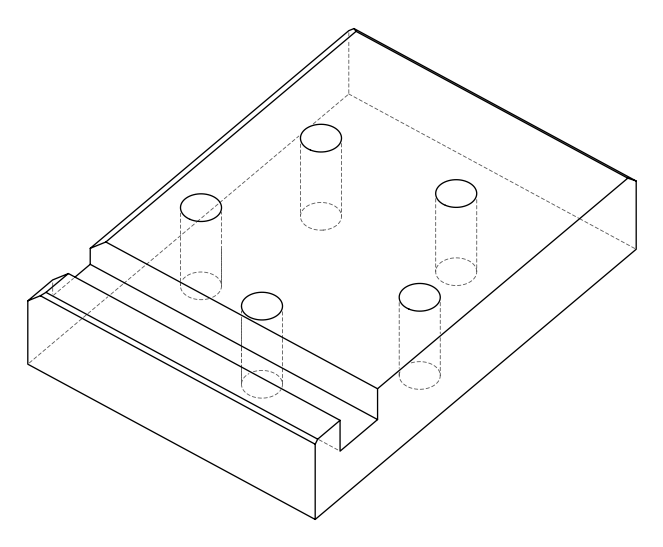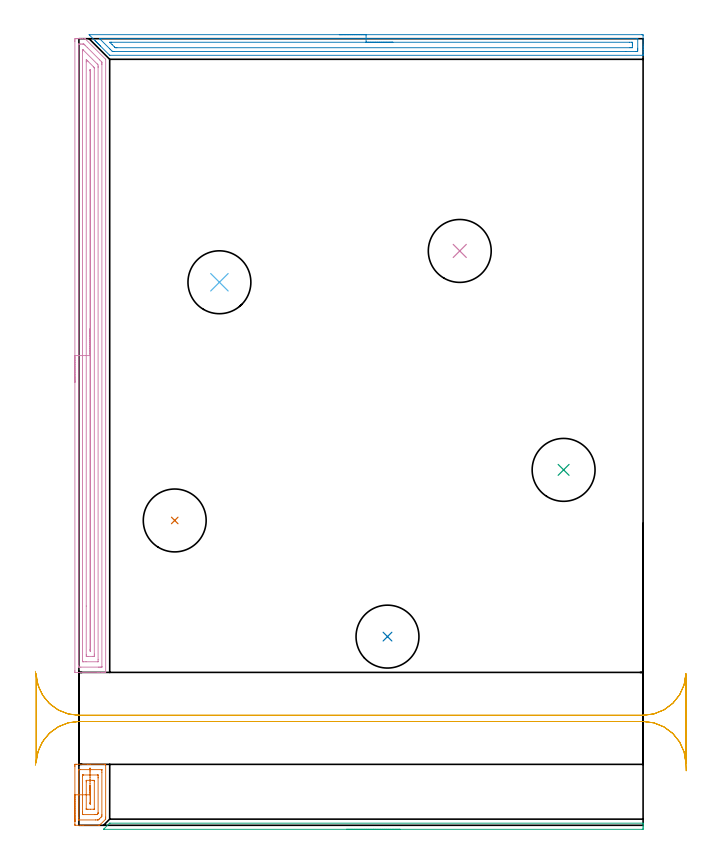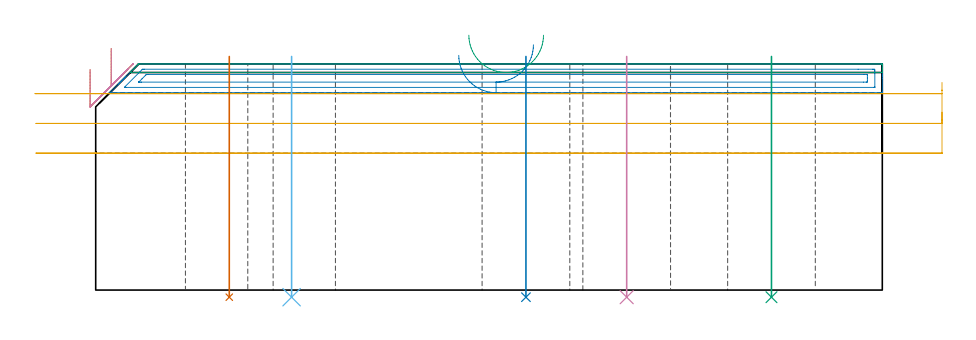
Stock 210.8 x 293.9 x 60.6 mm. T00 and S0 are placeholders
(PLAN: 10 operations, 2 tool changes, 22.5 min)
(1 AREA_MILL | FG_CHAMFER_SURFACE | UGT0205_001 | 1.07 min | 1932 mm3)
(2 AREA_MILL_1 | FG_CHAMFER_SURFACE_1 | UGT0205_001 | 5.09 min | 6236 mm3)
(3 AREA_MILL_2 | FG_CHAMFER_SURFACE_2 | UGT0205_001 | 1.76 min | 531 mm3)
(4 AREA_MILL_3 | FG_CHAMFER_SURFACE_3 | UGT0205_001 | 9.53 min | 15835 mm3)
(5 MILL_RECTANGULAR_SLOT | SLOT_RECTANGULAR | UGT0201_004 | Follow Part, ap 8, ae 75% | 3.73 min | 171964 mm3)
(6 INDEXABLE_INSERT_DRILL_THROUGH_HOLE_FROM_SOLID | STEP1HOLE | NXT0302_018 | 0.26 min | 26264 mm3)
(7 INDEXABLE_INSERT_DRILL_THROUGH_HOLE_FROM_SOLID_1 | STEP1HOLE_1 | NXT0302_018 | 0.26 min | 26283 mm3)
(8 INDEXABLE_INSERT_DRILL_THROUGH_HOLE_FROM_SOLID_2 | STEP1HOLE_2 | NXT0302_018 | 0.26 min | 26274 mm3)
(9 INDEXABLE_INSERT_DRILL_THROUGH_HOLE_FROM_SOLID_3 | STEP1HOLE_3 | NXT0302_018 | 0.26 min | 26266 mm3)
(10 INDEXABLE_INSERT_DRILL_THROUGH_HOLE_FROM_SOLID_4 | STEP1HOLE_4 | NXT0302_018 | 0.26 min | 26253 mm3)
(TOOL UGT0205_001 | Chamfer Mill 20 x 3 x 45 deg. | D20 FL50 Z2)
(TOOL UGT0201_004 | End Mill 32 mm | D32 FL53 Z6)
(TOOL NXT0302_018 | Index. Insert Drill 23.5mm [880-D2350L25-03] | D23.5 PA176 FL71 Z2)
(OP 1 AREA_MILL)
G17 G21 G94 G90
T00 M6
G54
G17 G0 G90 X-1.5 Y1.4 S1061 M3
G43 Z70.6 H0
Z59.1
G94 G1 Y1.438 Z58.228 F250.
Y1.552 Z57.364
Y1.741 Z56.512
Y2.003 Z55.68
Y2.337 Z54.874
Y2.74 Z54.1
Y3.209 Z53.364
Y3.74 Z52.672
Y4.329 Z52.029
Y4.972 Z51.44
Y5.664 Z50.908
Y6.4 Z50.44
Y7.174 Z50.037
Y7.98 Z49.703
Y8.812 Z49.441
Y9.664 Z49.252
Y10.528 Z49.138
Y11.4 Z49.1
Y21.963
X-1.497 Y22.385 Z49.103
X-1.49 Y22.794 Z49.105
X-1.456 Y22.798 Z49.139
X-1.042 Y22.8 Z49.553
X3.368 Z53.962
X4.2 Z54.8
X9.567 Z60.167
X9.993 Y22.79 Z60.593
X9.996 Y22.671 Z60.596
X10. Y22.385 Z60.6
X9.999 Y3.033 Z60.599
X9.994 Y2.302 Z60.59
X9.985 Y2.282 Z60.581
X8.116 Y0.415 Z58.713
X7.778 Y0.081 Z58.375
X7.703 Y0.01 Z58.3
X7.362 Y0. Z57.961
X1.554 Z52.154
X0.722 Z51.316
X-1.263 Z49.332
X-1.491 Y0.01 Z49.104
X-1.498 Y0.148 Z49.098
X-1.5 Y0.415 Z49.1
Y11.4
X-0.086 Z50.514
X-0.085 Y20.554 Z50.515
Y20.628
X-0.081 Y20.728 Z50.519
X-0.079 Y20.774 Z50.521
X-0.066 Y20.79 Z50.534
X0.549 Y20.8 Z51.149
X8.487 Y20.799 Z59.087
X8.544 Y20.796 Z59.144
X8.554 Y20.794 Z59.154
X8.579 Y20.782 Z59.179
X8.583 Y20.704 Z59.183
X8.584 Y20.628 Z59.184
X8.586 Y19.823 Z59.186
X8.584 Y3.93 Z59.184
X8.578 Y3.528 Z59.178
X8.574 Y3.335 Z59.174
X8.477 Y3.233 Z59.077
X8.301 Y3.051 Z58.901
X7.599 Y2.35 Z58.199
X7.417 Y2.172 Z58.017
X7.24 Y2.01 Z57.84
X7.066 Y2.003 Z57.666
X6.896 Y2.001 Z57.496
X6.187 Y2. Z56.787
X0.012 Y2.001 Z50.612
X-0.044 Y2.004 Z50.556
X-0.054 Y2.006 Z50.546
X-0.079 Y2.018 Z50.521
X-0.083 Y2.096 Z50.517
X-0.084 Y2.172 Z50.516
X-0.086 Y2.977 Z50.514
Y11.4
X1.328 Z51.928
X1.329 Y18.266 Z51.929
X1.331 Y18.541 Z51.931
X1.333 Y18.723 Z51.933
X1.335 Y18.783 Z51.935
X1.352 Y18.79 Z51.952
X1.401 Y18.793 Z52.001
X1.604 Y18.799 Z52.204
X1.675 Y18.8 Z52.275
X6.967 Y18.799 Z57.567
X7.097 Y18.794 Z57.697
X7.157 Y18.79 Z57.757
X7.165 Y18.761 Z57.765
X7.167 Y18.722 Z57.767
X7.17 Y18.597 Z57.77
X7.171 Y17.991 Z57.771
Y17.717
Y4.809
X7.169 Y4.536 Z57.769
X7.167 Y4.443 Z57.767
X7.164 Y4.375 Z57.764
X7.131 Y4.34 Z57.731
X6.896 Y4.103 Z57.496
X6.807 Y4.018 Z57.407
X6.014 Y4.002 Z56.614
X5.943 Y4.001 Z56.543
X1.533 Z52.133
X1.403 Y4.006 Z52.003
X1.343 Y4.01 Z51.943
X1.335 Y4.039 Z51.935
X1.333 Y4.078 Z51.933
X1.33 Y4.203 Z51.93
X1.329 Y4.809 Z51.929
X1.328 Y5.084 Z51.928
Y11.4
X2.743 Z53.343
Y16.234
Y16.545
X2.745 Y16.701 Z53.345
X2.748 Y16.777 Z53.348
X2.749 Y16.789 Z53.349
X2.763 Y16.793 Z53.363
X2.802 Y16.798 Z53.402
X4.25 Y16.8 Z54.85
X5.132 Z55.732
X5.447 Y16.799 Z56.047
X5.738 Y16.792 Z56.338
X5.75 Y16.79 Z56.35
X5.752 Y16.778 Z56.352
X5.755 Y16.738 Z56.355
X5.757 Y16.655 Z56.357
Y16.489
X5.756 Y6.255 Z56.356
X5.755 Y6.099 Z56.355
X5.752 Y6.023 Z56.352
X5.75 Y6.011 Z56.35
X5.737 Y6.008 Z56.337
X5.698 Y6.002 Z56.298
X4.25 Y6. Z54.85
X3.368 Z53.968
X3.053 Y6.001 Z53.653
X2.762 Y6.008 Z53.362
X2.75 Y6.01 Z53.35
X2.748 Y6.022 Z53.348
X2.745 Y6.062 Z53.345
X2.743 Y6.145 Z53.343
Y6.311
Y11.4
X4.157 Z54.757
Y13.597
X4.158 Y14.476 Z54.758
X4.159 Y14.567 Z54.759
X4.164 Y14.661 Z54.764
X4.175 Y14.79 Z54.775
X4.25 Y14.796 Z54.85
X4.296 Y14.797 Z54.896
X4.324 Y14.794 Z54.924
X4.334 Y14.791 Z54.934
X4.337 Y14.753 Z54.937
X4.342 Y14.568 Z54.942
X4.343 Y14.476 Z54.943
Y14.383
Y9.203
X4.342 Y8.324 Z54.942
X4.341 Y8.234 Z54.941
X4.336 Y8.14 Z54.936
X4.325 Y8.01 Z54.925
X4.25 Y8.004 Z54.85
X4.204 Y8.003 Z54.804
X4.176 Y8.006 Z54.776
X4.166 Y8.009 Z54.766
X4.163 Y8.047 Z54.763
X4.158 Y8.231 Z54.758
X4.157 Y8.324 Z54.757
Y8.417
Y11.4
Y12.272 Z54.795
Y13.137 Z54.909
Y13.988 Z55.098
Y14.82 Z55.36
Y15.626 Z55.694
Y16.4 Z56.097
Y17.136 Z56.565
Y17.828 Z57.096
Y18.471 Z57.686
Y19.06 Z58.329
Y19.592 Z59.021
Y20.06 Z59.757
Y20.463 Z60.531
Y20.797 Z61.337
Y21.059 Z62.169
Y21.248 Z63.02
Y21.362 Z63.885
Y21.4 Z64.757
G0 Z70.6
M5
M2
(OP 2 AREA_MILL_1)
G17 G21 G94 G90
T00 M6
G54
G17 G0 G90 X97.3 Y295.4 S1061 M3
G43 Z70.6 H0
Z62.9
G94 G1 X97.338 Z62.028 F250.
X97.452 Z61.164
X97.641 Z60.312
X97.903 Z59.48
X98.237 Z58.674
X98.64 Z57.9
X99.108 Z57.164
X99.64 Z56.472
X100.229 Z55.829
X100.872 Z55.24
X101.564 Z54.709
X102.3 Z54.24
X103.074 Z53.837
X103.88 Z53.503
X104.712 Z53.241
X105.564 Z53.052
X106.428 Z52.938
X107.3 Z52.9
X210.214
X210.571 Y295.397 Z52.901
X210.79 Y295.392 Z52.904
X210.8 Y295.048 Z53.249
Y291.55 Z56.744
Y290.951 Z57.347
Y290.676 Z57.621
Y290.076 Z58.221
Y289.801 Z58.495
Y289.251 Z59.048
Y288.602 Z59.697
Y287.921 Z60.377
X210.798 Y287.809 Z60.483
X210.79 Y287.702 Z60.588
X210.66 Y287.7 Z60.6
X11.514
X11.502 Y287.703 Z60.596
X11.493 Y287.706 Z60.592
X8.085 Y291.113 Z57.183
X7.95 Y291.249 Z57.049
X7.788 Y291.411 Z56.887
X7.65 Y291.548 Z56.748
X7.504 Y291.695 Z56.603
X7.359 Y291.84 Z56.458
X7.21 Y291.987 Z56.308
X7.059 Y292.14 Z56.158
X6.93 Y292.269 Z56.029
X6.773 Y292.424 Z55.871
X6.613 Y292.586 Z55.712
X6.501 Y292.698 Z55.6
X6.336 Y292.862 Z55.433
X6.168 Y293.031 Z55.267
X6.072 Y293.127 Z55.171
X3.903 Y295.297 Z53.002
X3.807 Y295.392 Z52.906
X3.895 Y295.398 Z52.901
X3.94 Y295.4 Z52.9
X107.3
Y293.986 Z54.314
X208.432 Y293.985 Z54.315
X208.625 Y293.984 Z54.316
X208.763 Y293.98 Z54.32
X208.79 Y293.979 Z54.321
X208.794 Y293.961 Z54.339
X208.797 Y293.939 Z54.361
X208.799 Y293.813 Z54.487
X208.8 Y290.315 Z57.985
X208.797 Y289.801 Z58.499
X208.791 Y289.449 Z58.851
X208.773 Y289.121 Z59.179
X208.432 Y289.117 Z59.183
X208.24 Y289.115 Z59.185
X204.318 Y289.114 Z59.186
X13.105
X12.755 Y289.117 Z59.183
X12.581 Y289.12 Z59.18
X12.541 Y289.121 Z59.179
X12.491 Y289.166 Z59.134
X12.405 Y289.247 Z59.053
X11.849 Y289.801 Z58.499
X11.514 Y290.136 Z58.164
X7.95 Y293.702 Z54.598
X7.729 Y293.93 Z54.37
X7.685 Y293.976 Z54.324
X7.758 Y293.979 Z54.321
X7.95 Y293.983 Z54.317
X8.141 Y293.985 Z54.315
X107.3 Y293.986 Z54.314
Y292.572 Z55.728
X205.759 Y292.571 Z55.729
X206.501 Y292.57 Z55.73
X206.65 Y292.568 Z55.732
X206.79 Y292.564 Z55.736
X206.795 Y292.424 Z55.876
X206.799 Y292.278 Z56.022
X206.8 Y291.55 Z56.75
Y291.403 Z56.897
X206.795 Y290.676 Z57.624
X206.793 Y290.536 Z57.764
X206.65 Y290.534 Z57.766
X205.909 Y290.529 Z57.771
X14.187
X14.037 Y290.53 Z57.77
X13.737 Y290.535 Z57.765
X13.569 Y290.542 Z57.758
X13.522 Y290.584 Z57.716
X13.425 Y290.676 Z57.624
X13.296 Y290.803 Z57.497
X12.405 Y291.694 Z56.606
X11.676 Y292.424 Z55.876
X11.575 Y292.528 Z55.772
X11.549 Y292.558 Z55.742
X11.546 Y292.564 Z55.736
X11.605 Y292.567 Z55.733
X11.805 Y292.57 Z55.73
X12.105 Y292.571 Z55.729
X12.255 Y292.572 Z55.728
X107.3
X108.172 Z55.767
X109.036 Z55.88
X109.888 Z56.069
X110.72 Z56.332
X111.526 Z56.665
X112.3 Z57.068
X113.036 Z57.537
X113.728 Z58.068
X114.371 Z58.657
X114.96 Z59.301
X115.492 Z59.993
X115.96 Z60.728
X116.363 Z61.502
X116.697 Z62.308
X116.959 Z63.14
X117.148 Z63.992
X117.262 Z64.857
X117.3 Z65.728
G0 Z70.6
M5
M2
(OP 3 AREA_MILL_2)
G17 G21 G94 G90
T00 M6
G54
G17 G0 G90 X120. Y-1.5 S1061 M3
G43 Z70.6 H0
Z68.3
G94 G1 X119.962 Z67.428 F250.
X119.848 Z66.564
X119.659 Z65.712
X119.397 Z64.88
X119.063 Z64.074
X118.66 Z63.3
X118.192 Z62.564
X117.66 Z61.872
X117.071 Z61.229
X116.428 Z60.64
X115.736 Z60.108
X115. Z59.64
X114.226 Z59.237
X113.42 Z58.903
X112.588 Z58.641
X111.736 Z58.452
X110.872 Z58.338
X110. Z58.3
X9.32 Y-1.499 Z58.299
X9.243 Y-1.495 Z58.303
X9.219 Y-1.492 Z58.304
X9.284 Y-1.415 Z58.383
X11.295 Y0.595 Z60.395
X11.457 Y0.755 Z60.551
X11.505 Y0.796 Z60.589
X11.621 Y0.8 Z60.6
X210.615
X210.79 Y0.797 Z60.589
X210.796 Y0.686 Z60.478
X210.8 Y0.568 Z60.367
Y0.369 Z60.169
Y-0.35 Z59.445
Y-0.709 Z59.087
X210.797 Y-1.219 Z58.577
X210.795 Y-1.491 Z58.305
X210.756 Y-1.493 Z58.304
X210.471 Y-1.5 Z58.3
X110.
X109.128 Z58.338
X108.264 Z58.452
X107.412 Z58.641
X106.58 Z58.903
X105.774 Z59.237
X105. Z59.64
X104.264 Z60.108
X103.572 Z60.64
X102.929 Z61.229
X102.34 Z61.872
X101.808 Z62.564
X101.34 Z63.3
X100.937 Z64.074
X100.603 Z64.88
X100.341 Z65.712
X100.152 Z66.564
X100.038 Z67.428
X100. Z68.3
G0 Z70.6
M5
M2
(OP 4 AREA_MILL_3)
G17 G21 G94 G90
T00 M6
G54
G17 G0 G90 X-1.5 Y165.5 S1061 M3
G43 Z70.6 H0
Z59.1
G94 G1 Y165.538 Z58.228 F250.
Y165.652 Z57.364
Y165.841 Z56.512
Y166.103 Z55.68
Y166.437 Z54.874
Y166.84 Z54.1
Y167.308 Z53.364
Y167.84 Z52.672
Y168.429 Z52.029
Y169.072 Z51.44
Y169.764 Z50.908
Y170.5 Z50.44
Y171.274 Z50.037
Y172.08 Z49.703
Y172.912 Z49.441
Y173.764 Z49.252
Y174.628 Z49.138
Y175.5 Z49.1
Y292.867
X-1.499 Y293.295 Z49.101
X-1.494 Y293.753 Z49.102
X-1.49 Y293.891 Z49.105
X-1.042 Y293.9 Z49.553
X-0.473 Z50.124
X-0.16 Z50.437
X0.409 Z51.006
X0.722 Z51.317
X1.348 Z51.948
X2.045 Z52.644
X2.175 Y293.899 Z52.774
X2.301 Y293.89 Z52.895
X2.43 Y293.77 Z53.03
X9.983 Y286.218 Z60.58
X9.996 Y286.203 Z60.595
X9.997 Y286.198
X10. Y286.156 Z60.6
Y57.258
X9.997 Y57.108 Z60.588
X9.994 Y57.107 Z60.585
X9.675 Y57.1 Z60.274
X9.286 Z59.885
X8.66 Z59.255
X7.465 Z58.062
X6.896 Z57.49
X-1.327 Y57.101 Z49.27
X-1.492 Y57.11 Z49.106
X-1.499 Y57.275 Z49.099
X-1.5 Y57.705 Z49.1
Y175.5
X-0.086 Z50.514
X-0.085 Y291.715 Z50.515
X-0.084 Y291.817 Z50.516
X-0.081 Y291.867 Z50.519
X-0.08 Y291.885 Z50.52
X-0.047 Y291.89 Z50.553
X0.34 Y291.898 Z50.94
X0.722 Y291.899 Z51.322
X1.22 Y291.9 Z51.82
X1.604 Y291.897 Z52.204
X1.732 Y291.894 Z52.332
X1.833 Y291.89 Z52.433
X1.916 Y291.822 Z52.516
X2.237 Y291.511 Z52.837
X2.486 Y291.264 Z53.086
X3.132 Y290.618 Z53.732
X7.778 Y285.972 Z58.378
X8.479 Y285.264 Z59.079
X8.579 Y285.157 Z59.179
X8.581 Y285.059 Z59.181
X8.584 Y284.855 Z59.184
X8.586 Y284.447 Z59.186
Y284.372
X8.585 Y59.285 Z59.185
X8.584 Y59.183 Z59.184
X8.581 Y59.133 Z59.181
X8.58 Y59.115 Z59.18
X8.547 Y59.11 Z59.147
X8.16 Y59.102 Z58.76
X7.778 Y59.101 Z58.378
X7.281 Y59.1 Z57.881
X0.722 Y59.101 Z51.322
X0.222 Y59.103 Z50.822
X0.015 Y59.11 Z50.615
X-0.079 Y59.121 Z50.521
X-0.085 Y59.413 Z50.515
Y59.489
X-0.086 Y175.5 Z50.514
X1.328 Z51.928
X1.329 Y289.112 Z51.929
X1.334 Y289.726 Z51.934
X1.335 Y289.874 Z51.935
X1.343 Y289.89 Z51.943
X1.397 Z51.997
X1.574 Y289.726 Z52.174
X1.604 Y289.696 Z52.204
X6.896 Y284.404 Z57.496
X6.927 Y284.372 Z57.527
X7.164 Y284.1 Z57.764
X7.169 Y283.479 Z57.769
X7.171 Y283.201 Z57.771
Y61.888
X7.168 Y61.274 Z57.768
X7.166 Y61.136 Z57.766
X7.164 Y61.11 Z57.764
X7.125 Y61.106 Z57.725
X7.066 Y61.101 Z57.666
X2.658 Y61.1 Z53.258
X1.776 Y61.101 Z52.376
X1.604 Y61.104 Z52.204
X1.432 Y61.11 Z52.032
X1.335 Y61.116 Z51.935
X1.332 Y61.182 Z51.932
X1.33 Y61.274 Z51.93
X1.329 Y61.553 Z51.929
X1.328 Y175.5 Z51.928
X2.743 Z53.343
Y285.264
X2.746 Y285.894 Z53.346
X2.749 Y286.089 Z53.349
X3.152 Y285.695 Z53.752
X3.368 Y285.483 Z53.968
X5.371 Y283.479 Z55.971
X5.614 Y283.225 Z56.214
X5.75 Y283.078 Z56.35
X5.754 Y283.004 Z56.354
X5.757 Y282.847 Z56.357
Y63.951
X5.754 Y63.322 Z56.354
X5.75 Y63.117 Z56.35
X5.552 Y63.11 Z56.152
X5.132 Y63.101 Z55.732
X5.091 Y63.1 Z55.691
X3.327 Z53.927
X2.94 Y63.105 Z53.54
X2.753 Y63.11 Z53.353
X2.75 Y63.217 Z53.35
X2.744 Y63.691 Z53.344
X2.743 Y81.915 Z53.343
Y175.5
X4.157 Z54.757
Y281.883
X4.158 Y282.071 Z54.758
X4.161 Y282.196 Z54.761
X4.164 Y282.23 Z54.764
X4.166 Z54.766
X4.185 Y282.215 Z54.785
X4.25 Y282.15 Z54.85
X4.304 Y282.091 Z54.904
X4.328 Y282.062 Z54.928
X4.336 Y281.976 Z54.936
X4.341 Y281.788 Z54.941
X4.343 Y281.694 Z54.943
Y65.642
X4.341 Y65.548 Z54.941
X4.336 Y65.36 Z54.936
X4.322 Y65.11 Z54.922
X4.25 Y65.109 Z54.85
X4.167 Y65.11 Z54.767
X4.16 Y65.453 Z54.76
X4.158 Y65.642 Z54.758
X4.157 Y175.5 Z54.757
Y176.372 Z54.795
Y177.236 Z54.909
Y178.088 Z55.098
Y178.92 Z55.36
Y179.726 Z55.694
Y180.5 Z56.097
Y181.236 Z56.565
Y181.928 Z57.096
Y182.571 Z57.686
Y183.16 Z58.329
Y183.692 Z59.021
Y184.16 Z59.757
Y184.563 Z60.531
Y184.897 Z61.337
Y185.159 Z62.169
Y185.348 Z63.02
Y185.462 Z63.885
Y185.5 Z64.757
G0 Z70.6
M5
M2
(OP 5 MILL_RECTANGULAR_SLOT)
G17 G21 G94 G90
T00 M6
G54
G17 G0 G90 X-16.273 Y22.346 S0 M3
G43 Z70.6 H0
Z52.633
G94 G1 X-15.802 Y25.309 F250.
G2 X0. Y38.8 R16. F500.
G1 X210.8
G2 X226.79 Y23.366 R16.
G1 Y56.534
G2 X210.8 Y41.1 R16.
G1 X0.
G2 X-15.802 Y54.593 R16.
G1 X-16.272 Y57.556 F250.
G0 Z70.6
X226.8 Y31.095
Z55.633
G1 Y23.366 Z53.562
X226.79 Z53.56
X226.8 Z53.557
Y56.534 Z44.669
X226.79 Z44.667
G2 X210.8 Y41.1 R16. F500.
G1 X0.
G2 X-15.99 Y56.534 R16.
G1 Y23.366
G2 X0. Y38.8 R16.
G1 X210.8
G2 X226.79 Y23.366 R16.
G1 X226.896 Y20.367 F250.
G0 X226.8 Y31.095 Z47.667
G1 Y23.366 Z45.596
X226.79 Z45.593
X226.8 Z45.59
Y56.534 Z36.703
X226.79 Z36.7
G2 X210.8 Y41.1 R16. F500.
G1 X0.
G2 X-15.99 Y56.534 R16.
G1 Y23.366
G2 X0. Y38.8 R16.
G1 X210.8
G2 X226.79 Y23.366 R16.
G1 X226.896 Y20.367 F250.
G0 Z70.6
M5
M2
(OP 6 INDEXABLE_INSERT_DRILL_THROUGH_HOLE_FROM_SOLID)
G17 G21 G94 G90
T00 M6
G54
G17 G0 G90 X52.5 Y202.9 S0 M3
G43 Z70.6 H1
G94 G81 G98 Z-1.91 F250. R62.6
G80
M5
M2
(OP 7 INDEXABLE_INSERT_DRILL_THROUGH_HOLE_FROM_SOLID_1)
G17 G21 G94 G90
T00 M6
G54
G17 G0 G90 X35.8 Y113.9 S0 M3
G43 Z70.6 H1
G94 G81 G98 Z-1.91 F250. R62.6
G80
M5
M2
(OP 8 INDEXABLE_INSERT_DRILL_THROUGH_HOLE_FROM_SOLID_2)
G17 G21 G94 G90
T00 M6
G54
G17 G0 G90 X115.3 Y70.5 S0 M3
G43 Z70.6 H1
G94 G81 G98 Z-1.91 F250. R62.6
G80
M5
M2
(OP 9 INDEXABLE_INSERT_DRILL_THROUGH_HOLE_FROM_SOLID_3)
G17 G21 G94 G90
T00 M6
G54
G17 G0 G90 X181.1 Y132.8 S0 M3
G43 Z70.6 H1
G94 G81 G98 Z-1.91 F250. R62.6
G80
M5
M2
(OP 10 INDEXABLE_INSERT_DRILL_THROUGH_HOLE_FROM_SOLID_4)
G17 G21 G94 G90
T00 M6
G54
G17 G0 G90 X142.3 Y214.6 S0 M3
G43 Z70.6 H1
G94 G81 G98 Z-1.91 F250. R62.6
G80
M5
M2
